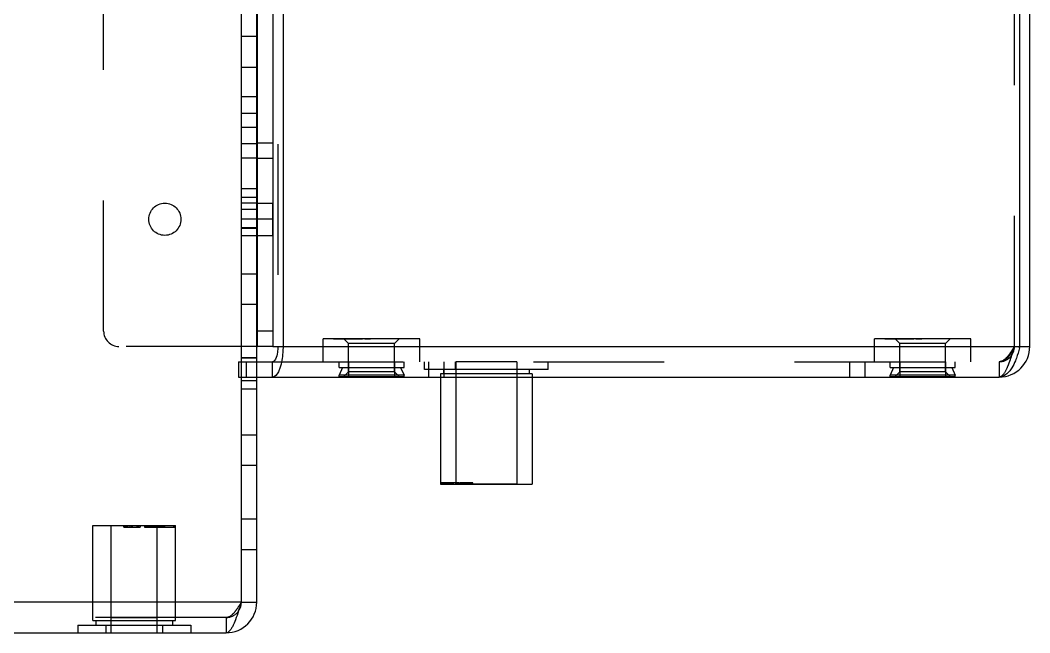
# Model space of a CAD drawing. Header units: millimetres. Extents: x 0 to 8948, y -1340 to 1100.
# Drawn here: x 5076 to 5141.9, y -1033.7 to -993.7 of the extents above; entities that cross this region are included whole.
import ezdxf

# ---------------------------------------------------------------- set-up
doc = ezdxf.new("R2010")
doc.units = ezdxf.units.MM
doc.header["$LTSCALE"] = 85.25
doc.linetypes.add('HIDDEN', pattern=[0.2, 0.1, -0.1])
doc.layers.get('0').update_dxf_attribs({"linetype": 'CONTINUOUS'})
doc.layers.add('02___PRT_ALL_AXES', color=7, linetype='CONTINUOUS')
doc.layers.add('DEFAULT_2', color=8, linetype='HIDDEN')

msp = doc.modelspace()

# ---------------------------------------------------------------- linework, layer by layer
at = {"color": 3, "linetype": 'Continuous'}
for p, q in [((5090.448, -1031.701), (5090.448, -965.701)), ((5093.166, -965.701), (5093.166, -1015.001)), ((5091.448, -1031.701), (5091.448, -966.701)), ((5141.29, -1015.001), (5141.29, -966.701)), ((5092.508, -967.701), (5092.508, -1015.001)), ((5141.948, -1015.001), (5141.948, -967.701)), ((5092.521, -1015.001), (5141.29, -1015.001)), ((5091.448, -1017.001), (5139.948, -1017.001)), ((5090.448, -1031.701), (4774.448, -1031.701)), ((4775.448, -1033.701), (5089.448, -1033.701))]:
    msp.add_line(p, q, dxfattribs=at)
at = {"color": 7, "linetype": 'Continuous'}
for p, q in [((5091.508, -1015.001), (5091.508, -967.701)), ((5091.508, -1001.701), (5092.508, -1001.701)), ((5091.508, -1002.701), (5092.508, -1002.701)), ((5092.508, -1014.001), (5091.508, -1014.001)), ((5092.508, -1015.001), (5091.508, -1015.001)), ((5141.29, -1015.001), (5141.948, -1015.001)), ((5091.448, -1016.001), (5092.482, -1016.001)), ((5092.482, -1017.001), (5092.482, -1016.001)), ((5103.448, -1017.001), (5103.448, -1024.001)), ((5109.448, -1017.001), (5109.448, -1024.001)), ((5103.448, -1024.001), (5109.448, -1024.001)), ((5103.483, -1023.901), (5103.469, -1023.901)), ((5103.469, -1023.901), (5103.469, -1024.001)), ((5103.474, -1024.001), (5103.474, -1023.901)), ((5103.483, -1023.901), (5103.483, -1024.001)), ((5104.022, -1023.901), (5103.965, -1023.901)), ((5103.965, -1023.901), (5103.965, -1024.001)), ((5104.022, -1023.901), (5104.022, -1024.001)), ((5105.158, -1023.901), (5104.806, -1023.901)), ((5104.806, -1023.901), (5104.806, -1024.001)), ((5104.815, -1024.001), (5104.815, -1023.901)), ((5104.863, -1024.001), (5104.863, -1023.901)), ((5105.117, -1024.001), (5105.117, -1023.901)), ((5105.158, -1023.901), (5105.158, -1024.001)), ((5090.448, -1031.701), (5091.448, -1031.701))]:
    msp.add_line(p, q, dxfattribs=at)
at = {"color": 3, "linetype": 'Continuous'}
for centre, radius, start, end in [((5139.948, -1015.001), 2, 270, 0), ((5135.301, -1013.746), 6.119, 347.30547, 348.17175), ((5089.448, -1031.701), 2, 270, 0)]:
    msp.add_arc(centre, radius, start, end, dxfattribs=at)
at = {"color": 7, "linetype": 'Continuous'}
msp.add_arc((5089.448, -1031.701), 1, 324.96851, 0, dxfattribs=at)
msp.add_open_spline([(5092.798, -1015.383), (5092.776, -1015.537), (5092.74, -1015.758), (5092.567, -1016.001), (5092.482, -1016.001)], degree=3, knots=[0, 0, 0, 0, 0.647193, 1, 1, 1, 1], dxfattribs=at)
msp.add_open_spline([(5092.824, -1015.001), (5092.824, -1015.128), (5092.816, -1015.257), (5092.798, -1015.383)], degree=3, dxfattribs=at)
at = {"color": 3, "linetype": 'Continuous'}
for points, knots in [([(5093.166, -1015.001), (5093.166, -1015.13), (5093.149, -1015.607), (5093.078, -1016.086), (5092.966, -1016.415)], [0, 0, 0, 0, 0.272181, 1, 1, 1, 1]), ([(5141.073, -1015.766), (5141.052, -1015.824), (5140.966, -1016.042), (5140.862, -1016.253), (5140.77, -1016.399)], [0, 0, 0, 0, 0.263858, 1, 1, 1, 1]), ([(5092.966, -1016.415), (5092.936, -1016.5), (5092.847, -1016.728), (5092.651, -1017.001), (5092.482, -1017.001)], [0, 0, 0, 0, 0.346399, 1, 1, 1, 1]), ([(5140.77, -1016.399), (5140.714, -1016.489), (5140.518, -1016.768), (5140.189, -1017.001), (5139.948, -1017.001)], [0, 0, 0, 0, 0.304496, 1, 1, 1, 1]), ([(5090.448, -1031.701), (5090.402, -1031.845), (5090.341, -1032.037), (5090.278, -1032.228), (5090.262, -1032.275)], [0, 0, 0, 0, 0.754218, 1, 1, 1, 1]), ([(5090.262, -1032.275), (5090.198, -1032.467), (5090.077, -1032.816), (5089.909, -1033.219), (5089.763, -1033.467), (5089.646, -1033.62), (5089.524, -1033.701), (5089.448, -1033.701)], [0, 0, 0, 0, 0.358974, 0.654126, 0.770894, 0.865748, 1, 1, 1, 1])]:
    msp.add_open_spline(points, degree=3, knots=knots, dxfattribs=at)
msp.add_open_spline([(5141.27, -1015.091), (5141.219, -1015.32), (5141.154, -1015.546), (5141.073, -1015.766)], degree=3, dxfattribs=at)
at = {"layer": '02___PRT_ALL_AXES', "color": 8, "linetype": 'HIDDEN'}
for p, q in [((5091.508, -1005.651), (5092.508, -1005.651)), ((5091.508, -1007.75), (5091.508, -1005.652)), ((5092.508, -1007.75), (5092.508, -1005.652)), ((5091.448, -1006.701), (5090.448, -1006.701)), ((5092.508, -1006.701), (5091.508, -1006.701)), ((5090.448, -1007.751), (5091.448, -1007.751)), ((5091.508, -1007.751), (5092.508, -1007.751)), ((5097.448, -1016.001), (5100.448, -1016.001)), ((5097.448, -1016.001), (5097.448, -1017.001)), ((5100.448, -1016.001), (5100.448, -1017.001)), ((5108.448, -1016.001), (5104.448, -1016.001)), ((5104.448, -1016.001), (5104.448, -1024.001)), ((5108.448, -1016.001), (5108.448, -1024.001)), ((5133.448, -1016.001), (5136.448, -1016.001)), ((5133.448, -1016.001), (5133.448, -1017.001)), ((5136.448, -1016.001), (5136.448, -1017.001)), ((5103.448, -1016.801), (5103.448, -1017.001)), ((5109.448, -1016.801), (5109.448, -1017.001)), ((5097.448, -1017.001), (5100.448, -1017.001)), ((5104.448, -1017.001), (5108.448, -1017.001)), ((5133.448, -1017.001), (5136.448, -1017.001)), ((5108.448, -1024.001), (5104.448, -1024.001)), ((5080.748, -1032.901), (5080.748, -1026.701)), ((5081.948, -1026.701), (5084.948, -1026.701)), ((5081.948, -1033.701), (5081.948, -1026.701)), ((5084.948, -1033.701), (5084.948, -1026.701)), ((5086.148, -1032.901), (5086.148, -1026.701)), ((5081.948, -1032.701), (5084.948, -1032.701)), ((5081.948, -1033.701), (5084.948, -1033.701))]:
    msp.add_line(p, q, dxfattribs=at)
at = {"layer": '02___PRT_ALL_AXES', "color": 7, "linetype": 'Continuous'}
for p, q in [((5103.448, -1017.001), (5103.448, -1024.001)), ((5109.448, -1017.001), (5109.448, -1024.001))]:
    msp.add_line(p, q, dxfattribs=at)
at = {"layer": '02___PRT_ALL_AXES', "color": 8, "linetype": 'HIDDEN'}
msp.add_circle((5085.448, -1006.701), 1.05, dxfattribs=at)
at = {"layer": 'DEFAULT_2', "color": 8, "linetype": 'HIDDEN'}
for p, q in [((5140.948, -1015.001), (5140.948, -966.701)), ((5092.824, -967.701), (5092.824, -1015.001)), ((5081.448, -1014.001), (5081.448, -978.701)), ((5091.448, -994.771), (5090.448, -994.771)), ((5090.448, -996.771), (5091.448, -996.771)), ((5091.448, -998.701), (5090.448, -998.701)), ((5090.448, -999.771), (5091.448, -999.771)), ((5091.448, -1000.701), (5090.448, -1000.701)), ((5091.448, -1001.771), (5090.448, -1001.771)), ((5091.448, -1002.701), (5090.448, -1002.701)), ((5091.448, -1004.701), (5090.448, -1004.701)), ((5091.448, -1005.271), (5090.448, -1005.271)), ((5091.448, -1005.651), (5090.448, -1005.651)), ((5091.448, -1006.065), (5090.448, -1006.065)), ((5091.448, -1007.268), (5090.448, -1007.268)), ((5090.448, -1007.271), (5091.448, -1007.271)), ((5090.448, -1010.271), (5091.448, -1010.271)), ((5091.448, -1012.271), (5090.448, -1012.271)), ((5102.098, -1014.501), (5095.798, -1014.501)), ((5095.798, -1016.001), (5095.798, -1014.501)), ((5096.472, -1014.521), (5096.472, -1014.501)), ((5098.363, -1014.521), (5096.472, -1014.521)), ((5096.486, -1014.521), (5096.486, -1014.501)), ((5096.508, -1014.501), (5096.508, -1014.521)), ((5096.516, -1014.521), (5096.516, -1014.501)), ((5096.554, -1014.501), (5096.554, -1014.521)), ((5096.554, -1014.521), (5096.554, -1014.501)), ((5096.555, -1014.501), (5096.555, -1014.521)), ((5096.557, -1014.521), (5096.557, -1014.501)), ((5096.567, -1014.521), (5096.567, -1014.501)), ((5096.577, -1014.501), (5096.577, -1014.521)), ((5096.801, -1014.521), (5096.801, -1014.501)), ((5096.834, -1014.521), (5096.834, -1014.501)), ((5096.915, -1014.521), (5096.915, -1014.501)), ((5096.948, -1014.521), (5096.948, -1014.501)), ((5096.956, -1014.501), (5096.956, -1014.521)), ((5096.969, -1014.521), (5096.969, -1014.501)), ((5096.989, -1014.501), (5096.989, -1014.521)), ((5096.99, -1014.521), (5096.99, -1014.501)), ((5096.992, -1014.521), (5096.992, -1014.501)), ((5097.019, -1014.521), (5097.019, -1014.501)), ((5097.02, -1014.521), (5097.02, -1014.501)), ((5097.026, -1014.521), (5097.026, -1014.501)), ((5097.036, -1014.521), (5097.036, -1014.501)), ((5097.048, -1014.501), (5097.048, -1014.521)), ((5097.049, -1014.521), (5097.049, -1014.501)), ((5097.094, -1014.521), (5097.094, -1014.501)), ((5097.106, -1014.521), (5097.106, -1014.501)), ((5097.135, -1014.521), (5097.135, -1014.501)), ((5097.139, -1014.521), (5097.139, -1014.501)), ((5097.142, -1014.521), (5097.142, -1014.501)), ((5097.448, -1014.801), (5097.148, -1014.501)), ((5097.148, -1014.521), (5097.148, -1014.501)), ((5097.216, -1014.521), (5097.216, -1014.501)), ((5097.233, -1014.501), (5097.233, -1014.521)), ((5097.236, -1014.521), (5097.236, -1014.501)), ((5097.238, -1014.521), (5097.238, -1014.501)), ((5097.239, -1014.501), (5097.239, -1014.521)), ((5097.253, -1014.501), (5097.253, -1014.521)), ((5097.256, -1014.521), (5097.256, -1014.501)), ((5097.258, -1014.521), (5097.258, -1014.501)), ((5097.271, -1014.521), (5097.271, -1014.501)), ((5097.273, -1014.521), (5097.273, -1014.501)), ((5097.281, -1014.521), (5097.281, -1014.501)), ((5097.282, -1014.521), (5097.282, -1014.501)), ((5097.342, -1014.521), (5097.342, -1014.501)), ((5097.343, -1014.521), (5097.343, -1014.501)), ((5097.355, -1014.501), (5097.355, -1014.521)), ((5097.38, -1014.521), (5097.38, -1014.501)), ((5097.386, -1014.521), (5097.386, -1014.501)), ((5097.401, -1014.521), (5097.401, -1014.501)), ((5097.404, -1014.521), (5097.404, -1014.501)), ((5097.417, -1014.501), (5097.417, -1014.521)), ((5097.421, -1014.521), (5097.421, -1014.501)), ((5097.431, -1014.521), (5097.431, -1014.501)), ((5097.432, -1014.521), (5097.432, -1014.501)), ((5097.435, -1014.521), (5097.435, -1014.501)), ((5097.446, -1014.521), (5097.446, -1014.501)), ((5100.448, -1014.801), (5097.448, -1014.801)), ((5097.448, -1016.671), (5097.448, -1014.801)), ((5097.46, -1014.501), (5097.46, -1014.521)), ((5097.461, -1014.521), (5097.461, -1014.501)), ((5097.462, -1014.521), (5097.462, -1014.501)), ((5097.496, -1014.501), (5097.496, -1014.521)), ((5097.503, -1014.521), (5097.503, -1014.501)), ((5097.562, -1014.521), (5097.562, -1014.501)), ((5097.57, -1014.501), (5097.57, -1014.521)), ((5097.594, -1014.521), (5097.594, -1014.501)), ((5097.605, -1014.521), (5097.605, -1014.501)), ((5097.617, -1014.501), (5097.617, -1014.521)), ((5097.628, -1014.521), (5097.628, -1014.501)), ((5097.628, -1014.521), (5097.628, -1014.501)), ((5097.639, -1014.521), (5097.639, -1014.501)), ((5097.641, -1014.521), (5097.641, -1014.501)), ((5097.679, -1014.521), (5097.679, -1014.501)), ((5097.708, -1014.521), (5097.708, -1014.501)), ((5097.716, -1014.521), (5097.716, -1014.501)), ((5097.716, -1014.521), (5097.716, -1014.501)), ((5097.792, -1014.501), (5097.792, -1014.521)), ((5097.81, -1014.521), (5097.81, -1014.501)), ((5097.839, -1014.521), (5097.839, -1014.501)), ((5097.852, -1014.501), (5097.852, -1014.521)), ((5097.862, -1014.501), (5097.862, -1014.521)), ((5097.879, -1014.521), (5097.879, -1014.501)), ((5097.91, -1014.501), (5097.91, -1014.521)), ((5097.918, -1014.521), (5097.918, -1014.501)), ((5098.046, -1014.501), (5098.046, -1014.521)), ((5098.081, -1014.521), (5098.081, -1014.501)), ((5098.109, -1014.521), (5098.109, -1014.501)), ((5098.117, -1014.521), (5098.117, -1014.501)), ((5098.146, -1014.521), (5098.146, -1014.501)), ((5098.157, -1014.521), (5098.157, -1014.501)), ((5098.185, -1014.521), (5098.185, -1014.501)), ((5098.193, -1014.521), (5098.193, -1014.501)), ((5098.352, -1014.521), (5098.352, -1014.501)), ((5098.363, -1014.521), (5098.363, -1014.501)), ((5098.503, -1014.501), (5098.503, -1014.521)), ((5098.884, -1014.521), (5098.503, -1014.521)), ((5098.505, -1014.521), (5098.505, -1014.501)), ((5098.545, -1014.521), (5098.545, -1014.501)), ((5098.554, -1014.521), (5098.554, -1014.501)), ((5098.555, -1014.501), (5098.555, -1014.521)), ((5098.556, -1014.521), (5098.556, -1014.501)), ((5098.578, -1014.521), (5098.578, -1014.501)), ((5098.584, -1014.521), (5098.584, -1014.501)), ((5098.585, -1014.501), (5098.585, -1014.521)), ((5098.589, -1014.521), (5098.589, -1014.501)), ((5098.593, -1014.521), (5098.593, -1014.501)), ((5098.671, -1014.521), (5098.671, -1014.501)), ((5098.686, -1014.521), (5098.686, -1014.501)), ((5098.687, -1014.521), (5098.687, -1014.501)), ((5098.696, -1014.521), (5098.696, -1014.501)), ((5098.72, -1014.521), (5098.72, -1014.501)), ((5098.732, -1014.521), (5098.732, -1014.501)), ((5098.777, -1014.521), (5098.777, -1014.501)), ((5098.805, -1014.521), (5098.805, -1014.501)), ((5098.811, -1014.521), (5098.811, -1014.501)), ((5098.837, -1014.521), (5098.837, -1014.501)), ((5098.837, -1014.521), (5098.837, -1014.501)), ((5098.843, -1014.521), (5098.843, -1014.501)), ((5098.845, -1014.521), (5098.845, -1014.501)), ((5098.852, -1014.501), (5098.852, -1014.521)), ((5098.856, -1014.521), (5098.856, -1014.501)), ((5098.884, -1014.521), (5098.884, -1014.501)), ((5098.884, -1014.521), (5098.884, -1014.501)), ((5100.448, -1014.801), (5100.748, -1014.501)), ((5100.448, -1016.671), (5100.448, -1014.801)), ((5102.098, -1016.001), (5102.098, -1014.501)), ((5138.098, -1014.501), (5131.798, -1014.501)), ((5131.798, -1016.001), (5131.798, -1014.501)), ((5132.472, -1014.521), (5132.472, -1014.501)), ((5134.363, -1014.521), (5132.472, -1014.521)), ((5132.486, -1014.521), (5132.486, -1014.501)), ((5132.508, -1014.501), (5132.508, -1014.521)), ((5132.516, -1014.521), (5132.516, -1014.501)), ((5132.554, -1014.501), (5132.554, -1014.521)), ((5132.554, -1014.521), (5132.554, -1014.501)), ((5132.555, -1014.501), (5132.555, -1014.521)), ((5132.557, -1014.521), (5132.557, -1014.501)), ((5132.567, -1014.521), (5132.567, -1014.501)), ((5132.577, -1014.501), (5132.577, -1014.521)), ((5132.801, -1014.521), (5132.801, -1014.501)), ((5132.834, -1014.521), (5132.834, -1014.501)), ((5132.915, -1014.521), (5132.915, -1014.501)), ((5132.948, -1014.521), (5132.948, -1014.501)), ((5132.956, -1014.501), (5132.956, -1014.521)), ((5132.969, -1014.521), (5132.969, -1014.501)), ((5132.989, -1014.501), (5132.989, -1014.521)), ((5132.99, -1014.521), (5132.99, -1014.501)), ((5132.992, -1014.521), (5132.992, -1014.501)), ((5133.019, -1014.521), (5133.019, -1014.501)), ((5133.02, -1014.521), (5133.02, -1014.501)), ((5133.026, -1014.521), (5133.026, -1014.501)), ((5133.036, -1014.521), (5133.036, -1014.501)), ((5133.048, -1014.501), (5133.048, -1014.521)), ((5133.049, -1014.521), (5133.049, -1014.501)), ((5133.094, -1014.521), (5133.094, -1014.501)), ((5133.106, -1014.521), (5133.106, -1014.501)), ((5133.135, -1014.521), (5133.135, -1014.501)), ((5133.139, -1014.521), (5133.139, -1014.501)), ((5133.142, -1014.521), (5133.142, -1014.501)), ((5133.448, -1014.801), (5133.148, -1014.501)), ((5133.148, -1014.521), (5133.148, -1014.501)), ((5133.216, -1014.521), (5133.216, -1014.501)), ((5133.233, -1014.501), (5133.233, -1014.521)), ((5133.236, -1014.521), (5133.236, -1014.501)), ((5133.238, -1014.521), (5133.238, -1014.501)), ((5133.239, -1014.501), (5133.239, -1014.521)), ((5133.253, -1014.501), (5133.253, -1014.521)), ((5133.256, -1014.521), (5133.256, -1014.501)), ((5133.258, -1014.521), (5133.258, -1014.501)), ((5133.271, -1014.521), (5133.271, -1014.501)), ((5133.273, -1014.521), (5133.273, -1014.501)), ((5133.281, -1014.521), (5133.281, -1014.501)), ((5133.282, -1014.521), (5133.282, -1014.501)), ((5133.342, -1014.521), (5133.342, -1014.501)), ((5133.343, -1014.521), (5133.343, -1014.501)), ((5133.355, -1014.501), (5133.355, -1014.521)), ((5133.38, -1014.521), (5133.38, -1014.501)), ((5133.386, -1014.521), (5133.386, -1014.501)), ((5133.401, -1014.521), (5133.401, -1014.501)), ((5133.404, -1014.521), (5133.404, -1014.501)), ((5133.417, -1014.501), (5133.417, -1014.521)), ((5133.421, -1014.521), (5133.421, -1014.501)), ((5133.431, -1014.521), (5133.431, -1014.501)), ((5133.432, -1014.521), (5133.432, -1014.501)), ((5133.435, -1014.521), (5133.435, -1014.501)), ((5133.446, -1014.521), (5133.446, -1014.501)), ((5136.448, -1014.801), (5133.448, -1014.801)), ((5133.448, -1016.671), (5133.448, -1014.801)), ((5133.46, -1014.501), (5133.46, -1014.521)), ((5133.461, -1014.521), (5133.461, -1014.501)), ((5133.462, -1014.521), (5133.462, -1014.501)), ((5133.496, -1014.501), (5133.496, -1014.521)), ((5133.503, -1014.521), (5133.503, -1014.501)), ((5133.562, -1014.521), (5133.562, -1014.501)), ((5133.57, -1014.501), (5133.57, -1014.521)), ((5133.594, -1014.521), (5133.594, -1014.501)), ((5133.605, -1014.521), (5133.605, -1014.501)), ((5133.617, -1014.501), (5133.617, -1014.521)), ((5133.628, -1014.521), (5133.628, -1014.501)), ((5133.628, -1014.521), (5133.628, -1014.501)), ((5133.639, -1014.521), (5133.639, -1014.501)), ((5133.641, -1014.521), (5133.641, -1014.501)), ((5133.679, -1014.521), (5133.679, -1014.501)), ((5133.708, -1014.521), (5133.708, -1014.501)), ((5133.716, -1014.521), (5133.716, -1014.501)), ((5133.716, -1014.521), (5133.716, -1014.501)), ((5133.792, -1014.501), (5133.792, -1014.521)), ((5133.81, -1014.521), (5133.81, -1014.501)), ((5133.839, -1014.521), (5133.839, -1014.501)), ((5133.852, -1014.501), (5133.852, -1014.521)), ((5133.862, -1014.501), (5133.862, -1014.521)), ((5133.879, -1014.521), (5133.879, -1014.501)), ((5133.91, -1014.501), (5133.91, -1014.521)), ((5133.918, -1014.521), (5133.918, -1014.501)), ((5134.046, -1014.501), (5134.046, -1014.521)), ((5134.081, -1014.521), (5134.081, -1014.501)), ((5134.109, -1014.521), (5134.109, -1014.501)), ((5134.117, -1014.521), (5134.117, -1014.501)), ((5134.146, -1014.521), (5134.146, -1014.501)), ((5134.157, -1014.521), (5134.157, -1014.501)), ((5134.185, -1014.521), (5134.185, -1014.501)), ((5134.193, -1014.521), (5134.193, -1014.501)), ((5134.352, -1014.521), (5134.352, -1014.501)), ((5134.363, -1014.521), (5134.363, -1014.501)), ((5134.503, -1014.501), (5134.503, -1014.521)), ((5134.884, -1014.521), (5134.503, -1014.521)), ((5134.505, -1014.521), (5134.505, -1014.501)), ((5134.545, -1014.521), (5134.545, -1014.501)), ((5134.554, -1014.521), (5134.554, -1014.501)), ((5134.555, -1014.501), (5134.555, -1014.521)), ((5134.556, -1014.521), (5134.556, -1014.501)), ((5134.578, -1014.521), (5134.578, -1014.501)), ((5134.584, -1014.521), (5134.584, -1014.501)), ((5134.585, -1014.501), (5134.585, -1014.521)), ((5134.589, -1014.521), (5134.589, -1014.501)), ((5134.593, -1014.521), (5134.593, -1014.501)), ((5134.671, -1014.521), (5134.671, -1014.501)), ((5134.686, -1014.521), (5134.686, -1014.501)), ((5134.687, -1014.521), (5134.687, -1014.501)), ((5134.696, -1014.521), (5134.696, -1014.501)), ((5134.72, -1014.521), (5134.72, -1014.501)), ((5134.732, -1014.521), (5134.732, -1014.501)), ((5134.777, -1014.521), (5134.777, -1014.501)), ((5134.805, -1014.521), (5134.805, -1014.501)), ((5134.811, -1014.521), (5134.811, -1014.501)), ((5134.837, -1014.521), (5134.837, -1014.501)), ((5134.837, -1014.521), (5134.837, -1014.501)), ((5134.843, -1014.521), (5134.843, -1014.501)), ((5134.845, -1014.521), (5134.845, -1014.501)), ((5134.852, -1014.501), (5134.852, -1014.521)), ((5134.856, -1014.521), (5134.856, -1014.501)), ((5134.884, -1014.521), (5134.884, -1014.501)), ((5134.884, -1014.521), (5134.884, -1014.501)), ((5136.448, -1014.801), (5136.748, -1014.501)), ((5136.448, -1016.671), (5136.448, -1014.801)), ((5138.098, -1016.001), (5138.098, -1014.501)), ((5091.448, -1015.001), (5082.448, -1015.001)), ((5091.448, -1015.001), (5091.508, -1015.001)), ((5092.508, -1015.001), (5092.521, -1015.001)), ((5090.248, -1016.001), (5091.448, -1016.001)), ((5090.248, -1016.001), (5090.248, -1017.001)), ((5091.448, -1015.751), (5090.448, -1015.751)), ((5091.448, -1015.771), (5090.448, -1015.771)), ((5090.748, -1016.001), (5090.748, -1017.001)), ((5092.482, -1016.001), (5139.948, -1016.001)), ((5096.823, -1016.381), (5096.823, -1016.001)), ((5101.073, -1016.381), (5101.073, -1016.001)), ((5102.406, -1016.501), (5102.406, -1016.001)), ((5102.698, -1017.001), (5102.698, -1016.001)), ((5103.698, -1017.001), (5103.698, -1016.001)), ((5104.427, -1016.501), (5104.427, -1016.001)), ((5108.469, -1016.501), (5108.469, -1016.001)), ((5110.489, -1016.501), (5110.489, -1016.001)), ((5130.198, -1017.001), (5130.198, -1016.001)), ((5131.198, -1017.001), (5131.198, -1016.001)), ((5132.823, -1016.381), (5132.823, -1016.001)), ((5137.073, -1016.381), (5137.073, -1016.001)), ((5139.948, -1016.001), (5139.948, -1017.001)), ((5096.823, -1016.381), (5101.073, -1016.381)), ((5097.048, -1016.381), (5096.823, -1016.871)), ((5101.073, -1016.871), (5096.823, -1016.871)), ((5096.823, -1016.971), (5096.823, -1016.871)), ((5097.448, -1016.671), (5097.148, -1016.971)), ((5100.448, -1016.671), (5097.448, -1016.671)), ((5100.448, -1016.671), (5100.748, -1016.971)), ((5100.848, -1016.381), (5101.073, -1016.871)), ((5101.073, -1016.971), (5101.073, -1016.871)), ((5110.489, -1016.501), (5102.406, -1016.501)), ((5109.448, -1016.801), (5103.448, -1016.801)), ((5103.448, -1016.801), (5103.448, -1017.001)), ((5103.648, -1016.501), (5103.648, -1016.801)), ((5109.248, -1016.501), (5109.248, -1016.801)), ((5109.448, -1016.801), (5109.448, -1017.001)), ((5132.823, -1016.381), (5137.073, -1016.381)), ((5133.048, -1016.381), (5132.823, -1016.871)), ((5137.073, -1016.871), (5132.823, -1016.871)), ((5132.823, -1016.971), (5132.823, -1016.871)), ((5133.448, -1016.671), (5133.148, -1016.971)), ((5136.448, -1016.671), (5133.448, -1016.671)), ((5136.448, -1016.671), (5136.748, -1016.971)), ((5136.848, -1016.381), (5137.073, -1016.871)), ((5137.073, -1016.971), (5137.073, -1016.871)), ((5090.248, -1017.001), (5091.448, -1017.001)), ((5091.448, -1017.251), (5090.448, -1017.251)), ((5096.823, -1016.971), (5101.073, -1016.971)), ((5132.823, -1016.971), (5137.073, -1016.971)), ((5090.448, -1017.771), (5091.448, -1017.771)), ((5090.448, -1020.771), (5091.448, -1020.771)), ((5091.448, -1022.771), (5090.448, -1022.771)), ((5103.965, -1023.901), (5103.483, -1023.901)), ((5103.511, -1024.001), (5103.511, -1023.901)), ((5103.514, -1024.001), (5103.514, -1023.901)), ((5103.555, -1024.001), (5103.555, -1023.901)), ((5103.557, -1024.001), (5103.557, -1023.901)), ((5103.563, -1024.001), (5103.563, -1023.901)), ((5103.564, -1024.001), (5103.564, -1023.901)), ((5103.573, -1024.001), (5103.573, -1023.901)), ((5103.588, -1024.001), (5103.588, -1023.901)), ((5103.59, -1024.001), (5103.59, -1023.901)), ((5103.63, -1024.001), (5103.63, -1023.901)), ((5103.633, -1024.001), (5103.633, -1023.901)), ((5103.637, -1024.001), (5103.637, -1023.901)), ((5103.649, -1024.001), (5103.649, -1023.901)), ((5103.688, -1024.001), (5103.688, -1023.901)), ((5103.699, -1024.001), (5103.699, -1023.901)), ((5103.707, -1024.001), (5103.707, -1023.901)), ((5103.719, -1024.001), (5103.719, -1023.901)), ((5103.758, -1024.001), (5103.758, -1023.901)), ((5103.769, -1024.001), (5103.769, -1023.901)), ((5103.773, -1024.001), (5103.773, -1023.901)), ((5103.777, -1024.001), (5103.777, -1023.901)), ((5103.816, -1024.001), (5103.816, -1023.901)), ((5103.819, -1024.001), (5103.819, -1023.901)), ((5103.836, -1024.001), (5103.836, -1023.901)), ((5103.842, -1024.001), (5103.842, -1023.901)), ((5103.843, -1024.001), (5103.843, -1023.901)), ((5103.849, -1024.001), (5103.849, -1023.901)), ((5103.851, -1024.001), (5103.851, -1023.901)), ((5103.858, -1024.001), (5103.858, -1023.901)), ((5103.87, -1024.001), (5103.87, -1023.901)), ((5103.891, -1024.001), (5103.891, -1023.901)), ((5103.897, -1024.001), (5103.897, -1023.901)), ((5103.898, -1024.001), (5103.898, -1023.901)), ((5103.903, -1024.001), (5103.903, -1023.901)), ((5103.908, -1024.001), (5103.908, -1023.901)), ((5103.91, -1024.001), (5103.91, -1023.901)), ((5103.914, -1024.001), (5103.914, -1023.901)), ((5103.917, -1024.001), (5103.917, -1023.901)), ((5103.919, -1024.001), (5103.919, -1023.901)), ((5103.924, -1024.001), (5103.924, -1023.901)), ((5103.945, -1024.001), (5103.945, -1023.901)), ((5103.959, -1024.001), (5103.959, -1023.901)), ((5103.972, -1024.001), (5103.972, -1023.901)), ((5103.977, -1024.001), (5103.977, -1023.901)), ((5103.982, -1024.001), (5103.982, -1023.901)), ((5103.994, -1024.001), (5103.994, -1023.901)), ((5104.004, -1024.001), (5104.004, -1023.901)), ((5104.005, -1024.001), (5104.005, -1023.901)), ((5104.008, -1024.001), (5104.008, -1023.901)), ((5104.021, -1024.001), (5104.021, -1023.901)), ((5104.658, -1023.901), (5104.022, -1023.901)), ((5104.027, -1024.001), (5104.027, -1023.901)), ((5104.039, -1024.001), (5104.039, -1023.901)), ((5104.04, -1024.001), (5104.04, -1023.901)), ((5104.05, -1024.001), (5104.05, -1023.901)), ((5104.052, -1024.001), (5104.052, -1023.901)), ((5104.054, -1024.001), (5104.054, -1023.901)), ((5104.059, -1024.001), (5104.059, -1023.901)), ((5104.071, -1024.001), (5104.071, -1023.901)), ((5104.084, -1024.001), (5104.084, -1023.901)), ((5104.093, -1024.001), (5104.093, -1023.901)), ((5104.094, -1024.001), (5104.094, -1023.901)), ((5104.098, -1024.001), (5104.098, -1023.901)), ((5104.104, -1024.001), (5104.104, -1023.901)), ((5104.116, -1024.001), (5104.116, -1023.901)), ((5104.12, -1024.001), (5104.12, -1023.901)), ((5104.131, -1024.001), (5104.131, -1023.901)), ((5104.139, -1024.001), (5104.139, -1023.901)), ((5104.151, -1024.001), (5104.151, -1023.901)), ((5104.153, -1024.001), (5104.153, -1023.901)), ((5104.174, -1024.001), (5104.174, -1023.901)), ((5104.179, -1024.001), (5104.179, -1023.901)), ((5104.181, -1024.001), (5104.181, -1023.901)), ((5104.182, -1024.001), (5104.182, -1023.901)), ((5104.184, -1024.001), (5104.184, -1023.901)), ((5104.188, -1024.001), (5104.188, -1023.901)), ((5104.194, -1024.001), (5104.194, -1023.901)), ((5104.195, -1024.001), (5104.195, -1023.901)), ((5104.211, -1024.001), (5104.211, -1023.901)), ((5104.228, -1024.001), (5104.228, -1023.901)), ((5104.232, -1024.001), (5104.232, -1023.901)), ((5104.235, -1024.001), (5104.235, -1023.901)), ((5104.264, -1024.001), (5104.264, -1023.901)), ((5104.267, -1024.001), (5104.267, -1023.901)), ((5104.273, -1024.001), (5104.273, -1023.901)), ((5104.293, -1024.001), (5104.293, -1023.901)), ((5104.454, -1024.001), (5104.454, -1023.901)), ((5104.464, -1024.001), (5104.464, -1023.901)), ((5104.535, -1024.001), (5104.535, -1023.901)), ((5104.55, -1024.001), (5104.55, -1023.901)), ((5104.597, -1024.001), (5104.597, -1023.901)), ((5104.658, -1024.001), (5104.658, -1023.901)), ((5104.806, -1023.901), (5104.687, -1023.901)), ((5104.687, -1024.001), (5104.687, -1023.901)), ((5104.695, -1024.001), (5104.695, -1023.901)), ((5104.708, -1024.001), (5104.708, -1023.901)), ((5104.726, -1024.001), (5104.726, -1023.901)), ((5104.747, -1024.001), (5104.747, -1023.901)), ((5104.789, -1024.001), (5104.789, -1023.901)), ((5104.79, -1024.001), (5104.79, -1023.901)), ((5104.811, -1024.001), (5104.811, -1023.901)), ((5104.86, -1024.001), (5104.86, -1023.901)), ((5104.92, -1024.001), (5104.92, -1023.901)), ((5104.945, -1024.001), (5104.945, -1023.901)), ((5104.984, -1024.001), (5104.984, -1023.901)), ((5104.995, -1024.001), (5104.995, -1023.901)), ((5105.051, -1024.001), (5105.051, -1023.901)), ((5105.076, -1024.001), (5105.076, -1023.901)), ((5105.111, -1024.001), (5105.111, -1023.901)), ((5105.151, -1024.001), (5105.151, -1023.901)), ((5105.57, -1023.901), (5105.158, -1023.901)), ((5105.177, -1024.001), (5105.177, -1023.901)), ((5105.231, -1024.001), (5105.231, -1023.901)), ((5105.432, -1024.001), (5105.432, -1023.901)), ((5105.57, -1024.001), (5105.57, -1023.901)), ((5080.748, -1026.701), (5086.148, -1026.701)), ((5080.748, -1032.901), (5080.748, -1026.701)), ((5082.76, -1026.801), (5082.76, -1026.701)), ((5082.76, -1026.801), (5083.825, -1026.801)), ((5082.828, -1026.701), (5082.828, -1026.801)), ((5082.883, -1026.801), (5082.883, -1026.701)), ((5082.937, -1026.701), (5082.937, -1026.801)), ((5083.015, -1026.701), (5083.015, -1026.801)), ((5083.172, -1026.801), (5083.172, -1026.701)), ((5083.263, -1026.701), (5083.263, -1026.801)), ((5083.339, -1026.801), (5083.339, -1026.701)), ((5083.631, -1026.801), (5083.631, -1026.701)), ((5083.638, -1026.701), (5083.638, -1026.801)), ((5083.685, -1026.701), (5083.685, -1026.801)), ((5083.757, -1026.801), (5083.757, -1026.701)), ((5083.825, -1026.701), (5083.825, -1026.801)), ((5084.115, -1026.701), (5084.115, -1026.801)), ((5084.115, -1026.801), (5086.073, -1026.801)), ((5084.141, -1026.701), (5084.141, -1026.801)), ((5084.142, -1026.701), (5084.142, -1026.801)), ((5084.192, -1026.701), (5084.192, -1026.801)), ((5084.23, -1026.701), (5084.23, -1026.801)), ((5084.233, -1026.701), (5084.233, -1026.801)), ((5084.265, -1026.701), (5084.265, -1026.801)), ((5084.306, -1026.701), (5084.306, -1026.801)), ((5084.342, -1026.701), (5084.342, -1026.801)), ((5084.343, -1026.701), (5084.343, -1026.801)), ((5084.397, -1026.701), (5084.397, -1026.801)), ((5084.414, -1026.701), (5084.414, -1026.801)), ((5084.448, -1026.701), (5084.448, -1026.801)), ((5084.478, -1026.701), (5084.478, -1026.801)), ((5084.486, -1026.701), (5084.486, -1026.801)), ((5084.515, -1026.701), (5084.515, -1026.801)), ((5084.517, -1026.701), (5084.517, -1026.801)), ((5084.518, -1026.701), (5084.518, -1026.801)), ((5084.526, -1026.701), (5084.526, -1026.801)), ((5084.562, -1026.701), (5084.562, -1026.801)), ((5084.571, -1026.701), (5084.571, -1026.801)), ((5084.584, -1026.701), (5084.584, -1026.801)), ((5084.59, -1026.701), (5084.59, -1026.801)), ((5084.592, -1026.701), (5084.592, -1026.801)), ((5084.631, -1026.701), (5084.631, -1026.801)), ((5084.634, -1026.701), (5084.634, -1026.801)), ((5084.659, -1026.701), (5084.659, -1026.801)), ((5084.675, -1026.701), (5084.675, -1026.801)), ((5084.681, -1026.701), (5084.681, -1026.801)), ((5084.685, -1026.701), (5084.685, -1026.801)), ((5084.686, -1026.701), (5084.686, -1026.801)), ((5084.689, -1026.701), (5084.689, -1026.801)), ((5084.731, -1026.701), (5084.731, -1026.801)), ((5084.748, -1026.701), (5084.748, -1026.801)), ((5084.752, -1026.701), (5084.752, -1026.801)), ((5084.755, -1026.701), (5084.755, -1026.801)), ((5084.762, -1026.801), (5084.762, -1026.701)), ((5084.77, -1026.701), (5084.77, -1026.801)), ((5084.793, -1026.701), (5084.793, -1026.801)), ((5084.796, -1026.701), (5084.796, -1026.801)), ((5084.827, -1026.701), (5084.827, -1026.801)), ((5084.838, -1026.701), (5084.838, -1026.801)), ((5084.866, -1026.701), (5084.866, -1026.801)), ((5084.907, -1026.701), (5084.907, -1026.801)), ((5084.915, -1026.801), (5084.915, -1026.701)), ((5084.916, -1026.701), (5084.916, -1026.801)), ((5084.934, -1026.701), (5084.934, -1026.801)), ((5084.941, -1026.701), (5084.941, -1026.801)), ((5084.951, -1026.701), (5084.951, -1026.801)), ((5084.955, -1026.701), (5084.955, -1026.801)), ((5084.971, -1026.701), (5084.971, -1026.801)), ((5084.996, -1026.701), (5084.996, -1026.801)), ((5085.021, -1026.701), (5085.021, -1026.801)), ((5085.025, -1026.701), (5085.025, -1026.801)), ((5085.033, -1026.701), (5085.033, -1026.801)), ((5085.039, -1026.701), (5085.039, -1026.801)), ((5085.04, -1026.701), (5085.04, -1026.801)), ((5085.052, -1026.701), (5085.052, -1026.801)), ((5085.055, -1026.701), (5085.055, -1026.801)), ((5085.058, -1026.701), (5085.058, -1026.801)), ((5085.082, -1026.701), (5085.082, -1026.801)), ((5085.128, -1026.701), (5085.128, -1026.801)), ((5085.177, -1026.701), (5085.177, -1026.801)), ((5085.18, -1026.701), (5085.18, -1026.801)), ((5085.189, -1026.701), (5085.189, -1026.801)), ((5085.204, -1026.701), (5085.204, -1026.801)), ((5085.206, -1026.701), (5085.206, -1026.801)), ((5085.215, -1026.701), (5085.215, -1026.801)), ((5085.239, -1026.701), (5085.239, -1026.801)), ((5085.248, -1026.701), (5085.248, -1026.801)), ((5085.25, -1026.701), (5085.25, -1026.801)), ((5085.265, -1026.701), (5085.265, -1026.801)), ((5085.274, -1026.701), (5085.274, -1026.801)), ((5085.277, -1026.701), (5085.277, -1026.801)), ((5085.292, -1026.701), (5085.292, -1026.801)), ((5085.372, -1026.701), (5085.372, -1026.801)), ((5085.396, -1026.701), (5085.396, -1026.801)), ((5085.415, -1026.701), (5085.415, -1026.801)), ((5085.421, -1026.701), (5085.421, -1026.801)), ((5086.042, -1026.801), (5086.042, -1026.701)), ((5086.073, -1026.801), (5086.073, -1026.701)), ((5086.148, -1032.901), (5086.148, -1026.701)), ((5091.448, -1026.271), (5090.448, -1026.271)), ((5090.448, -1028.271), (5091.448, -1028.271)), ((5089.448, -1032.701), (4775.448, -1032.701)), ((5089.448, -1032.701), (5089.448, -1033.701)), ((5079.753, -1033.201), (5087.143, -1033.201)), ((5079.753, -1033.201), (5079.753, -1033.701)), ((5080.748, -1032.901), (5086.148, -1032.901)), ((5080.948, -1032.901), (5080.948, -1033.201)), ((5081.6, -1033.201), (5081.6, -1033.701)), ((5085.295, -1033.201), (5085.295, -1033.701)), ((5085.948, -1032.901), (5085.948, -1033.201)), ((5087.143, -1033.201), (5087.143, -1033.701))]:
    msp.add_line(p, q, dxfattribs=at)
for centre, start, end in [((5082.448, -1014.001), 180, 270), ((5139.948, -1015.001), 270, 0), ((5089.448, -1031.701), 270, 324.96851)]:
    msp.add_arc(centre, 1, start, end, dxfattribs=at)
for points, knots in [([(5140.948, -1015.001), (5140.893, -1015.132), (5140.695, -1015.553), (5140.287, -1016.001), (5139.948, -1016.001)], [0, 0, 0, 0, 0.295741, 1, 1, 1, 1]), ([(5140.948, -1015.001), (5140.893, -1015.087), (5140.696, -1015.392), (5140.487, -1015.705), (5140.281, -1015.867)], [0, 0, 0, 0, 0.281269, 1, 1, 1, 1]), ([(5140.281, -1015.867), (5140.255, -1015.887), (5140.156, -1015.957), (5140.035, -1016.001), (5139.948, -1016.001)], [0, 0, 0, 0, 0.279478, 1, 1, 1, 1]), ([(5140.501, -1016.292), (5140.425, -1016.474), (5140.315, -1016.746), (5140.059, -1017.001), (5139.948, -1017.001)], [0, 0, 0, 0, 0.639668, 1, 1, 1, 1]), ([(5090.448, -1031.701), (5090.366, -1031.829), (5090.209, -1032.075), (5089.933, -1032.455), (5089.641, -1032.701), (5089.448, -1032.701)], [0, 0, 0, 0, 0.316085, 0.599304, 1, 1, 1, 1])]:
    msp.add_open_spline(points, degree=3, knots=knots, dxfattribs=at)
for points in [[(5140.769, -1015.555), (5140.719, -1015.705), (5140.669, -1015.853), (5140.614, -1016.001)], [(5140.948, -1015.001), (5140.889, -1015.186), (5140.83, -1015.371), (5140.769, -1015.555)], [(5140.614, -1016.001), (5140.579, -1016.098), (5140.541, -1016.196), (5140.501, -1016.292)]]:
    msp.add_open_spline(points, degree=3, dxfattribs=at)

doc.saveas('drawing.dxf')
